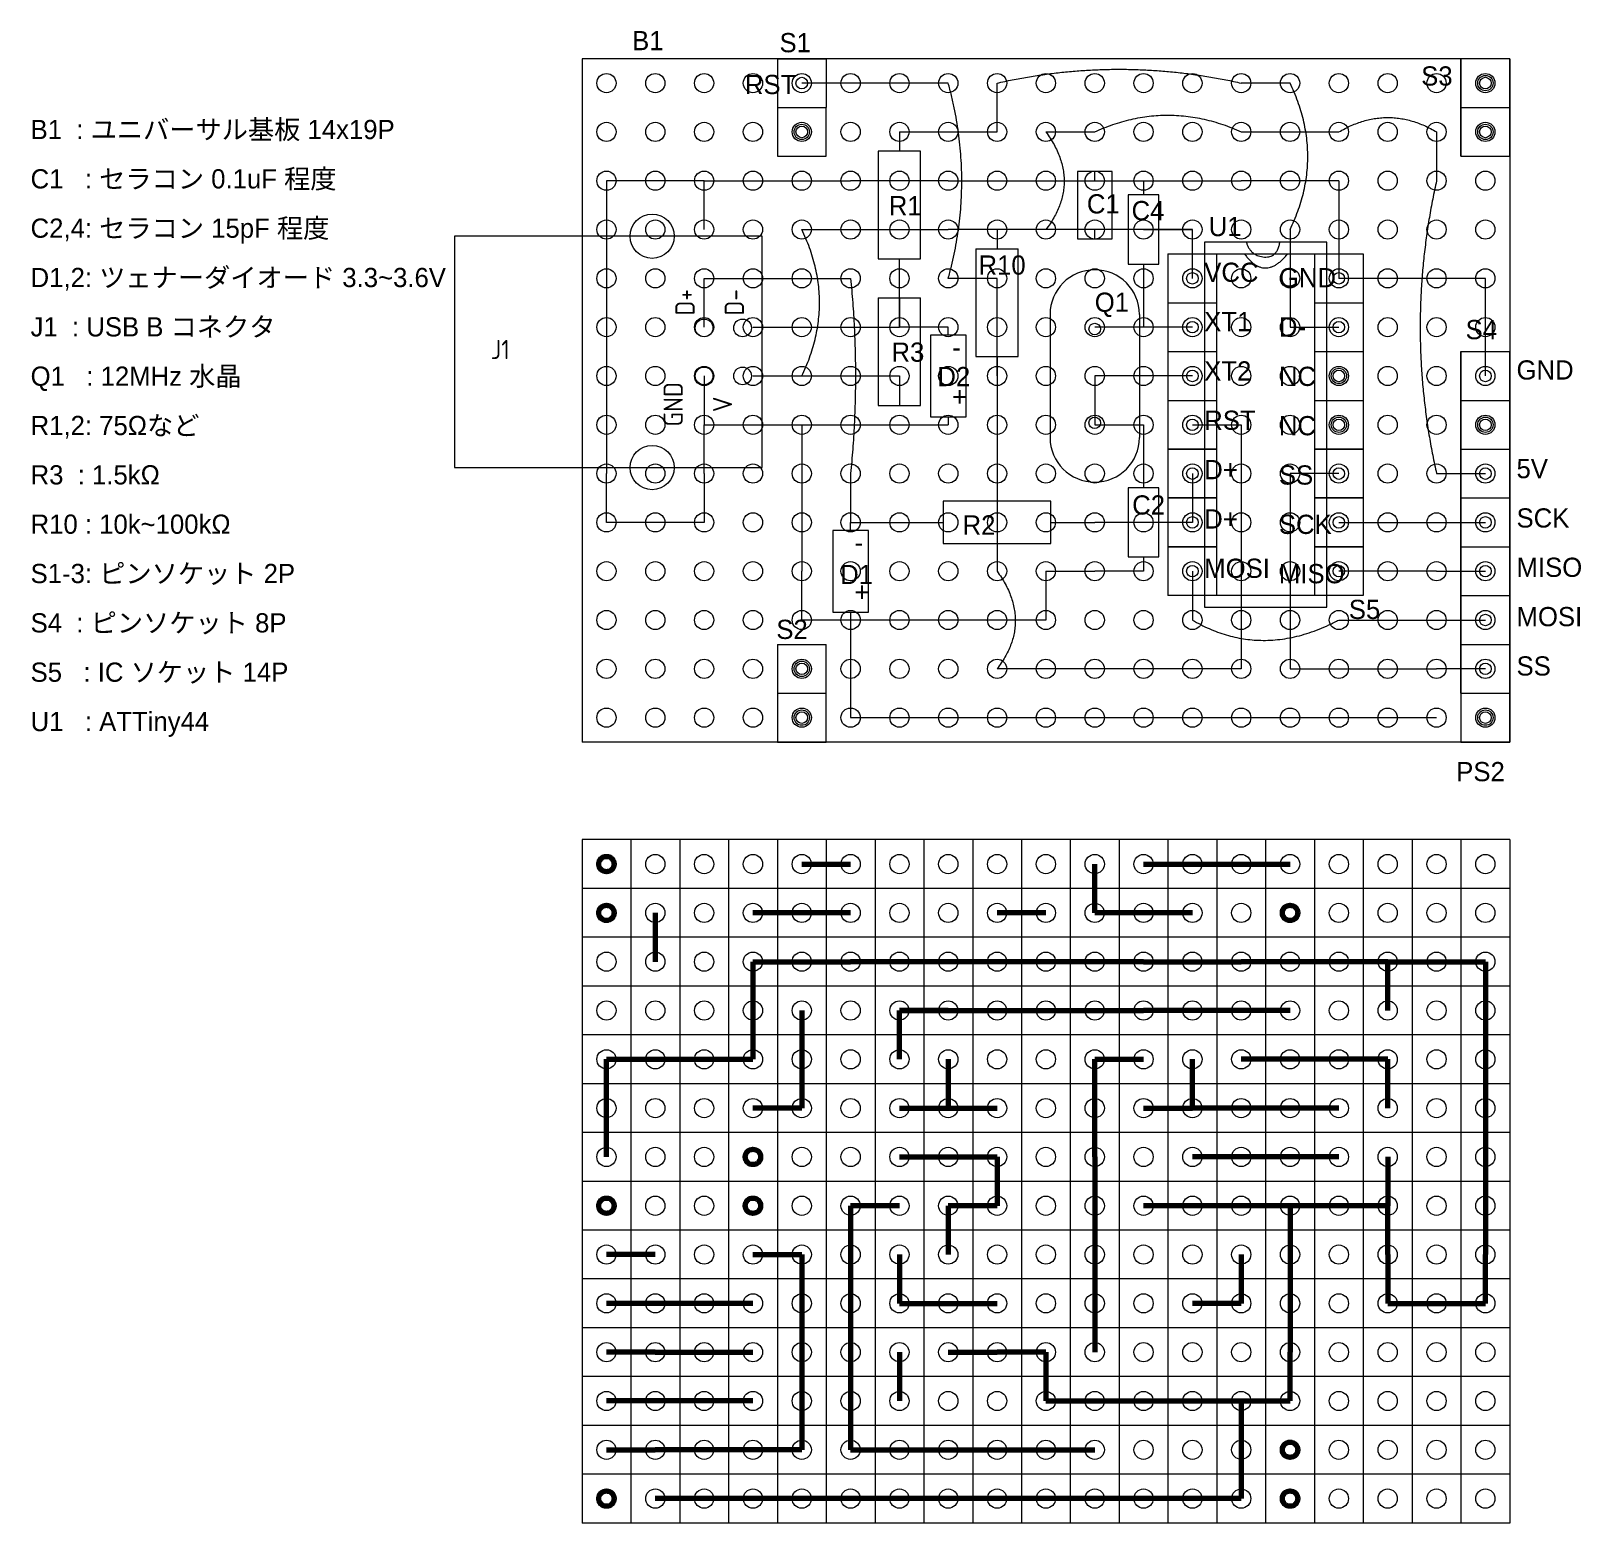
# Model space of a CAD drawing. Extents: x 7.5 to 88.2, y 1.7 to 79.4.
import ezdxf

# ---------------------------------------------------------------- set-up
doc = ezdxf.new("R2010")
doc.units = 0
doc.layers.get('0').update_dxf_attribs({"linetype": 'CONTINUOUS', "lineweight": 9})
for name, color, linetype, lineweight in [('0_GND', 7, 'CONTINUOUS', 15), ('5V line', 1, 'CONTINUOUS', 15), ('condenser', 5, 'CONTINUOUS', 15), ('diode', 6, 'CONTINUOUS', 15)]:
    doc.layers.add(name, color=color, linetype=linetype, lineweight=lineweight)
for name, color, linetype, lineweight, true_color in [('0_wire', 92, 'CONTINUOUS', 15, 0x00de00), ('crystal', 96, 'CONTINUOUS', 15, 0x008000), ('micon', 216, 'CONTINUOUS', 15, 0x800080), ('resister', 132, 'CONTINUOUS', 18, 0x00c7c7), ('socket_header', 56, 'CONTINUOUS', 15, 0x808000), ('terminal', 16, 'CONTINUOUS', 15, 0x800000), ('universal_board', 253, 'CONTINUOUS', 15, 0xa0a0a4)]:
    doc.layers.add(name, color=color, linetype=linetype, lineweight=lineweight, true_color=true_color)
doc.styles.add('azomix', font='azomix')
doc.styles.add('iso', font='iso')
doc.styles.add('unicode', font='unicode')

msp = doc.modelspace()

# ---------------------------------------------------------------- linework, layer by layer
at = {"layer": '0_GND'}
for p, q in [((42.54, 71.56), (37.46, 71.56)), ((37.46, 71.56), (37.46, 69.02)), ((42.54, 69.02), (42.54, 71.56)), ((42.54, 71.56), (50.16, 71.56)), ((55.24, 71.56), (50.16, 71.56)), ((55.24, 71.56), (70.48, 71.56)), ((75.56, 71.56), (70.48, 71.56)), ((75.56, 71.56), (75.56, 66.48)), ((37.46, 69.02), (37.46, 56.32)), ((83.18, 66.48), (75.56, 66.48)), ((83.18, 61.4), (83.18, 66.48)), ((42.54, 61.4), (42.54, 58.86)), ((42.54, 56.32), (42.54, 58.86)), ((42.54, 58.86), (47.62, 58.86)), ((47.62, 58.86), (55.24, 58.86)), ((47.62, 58.86), (47.62, 51.24)), ((37.46, 53.78), (37.46, 56.32)), ((42.54, 56.32), (42.54, 53.78)), ((42.54, 53.78), (37.46, 53.78)), ((47.62, 48.7), (47.62, 51.24)), ((60.32, 51.24), (62.86, 51.24)), ((60.32, 51.24), (60.32, 48.7)), ((65.4, 51.24), (62.86, 51.24)), ((50.16, 48.7), (47.62, 48.7)), ((50.16, 48.7), (50.16, 43.62)), ((60.32, 48.7), (50.16, 48.7)), ((50.16, 43.62), (80.64, 43.62))]:
    msp.add_line(p, q, dxfattribs=at)
at = {"layer": '0_GND', "lineweight": 200}
for p, q in [((45.08, 30.92), (45.08, 25.84)), ((45.08, 30.92), (50.16, 30.92)), ((65.4, 30.92), (50.16, 30.92)), ((65.4, 30.92), (70.48, 30.92)), ((78.1, 30.92), (70.48, 30.92)), ((78.1, 28.38), (78.1, 30.92)), ((78.1, 30.92), (83.18, 30.92)), ((83.18, 30.92), (83.18, 28.38)), ((83.18, 28.38), (83.18, 15.68)), ((37.46, 20.76), (37.46, 25.84)), ((37.46, 25.84), (45.08, 25.84)), ((78.1, 20.76), (78.1, 18.22)), ((73.02, 18.22), (65.4, 18.22)), ((78.1, 18.22), (73.02, 18.22)), ((73.02, 18.22), (73.02, 10.6)), ((78.1, 15.68), (78.1, 18.22)), ((78.1, 15.68), (78.1, 13.14)), ((83.18, 13.14), (83.18, 15.68)), ((78.1, 13.14), (83.18, 13.14)), ((55.24, 10.6), (57.78, 10.6)), ((60.32, 10.6), (57.78, 10.6)), ((60.32, 10.6), (60.32, 8.06)), ((73.02, 8.06), (73.02, 10.6)), ((60.32, 8.06), (70.48, 8.06)), ((70.48, 8.06), (73.02, 8.06)), ((70.48, 8.06), (70.48, 2.98)), ((70.48, 2.98), (40, 2.98))]:
    msp.add_line(p, q, dxfattribs=at)
at = {"layer": '0_wire'}
for p, q in [((55.24, 76.64), (47.62, 76.64)), ((57.78, 74.1), (57.78, 76.64)), ((73.02, 76.64), (70.48, 76.64)), ((52.7, 74.1), (57.78, 74.1)), ((73.02, 69.02), (73.02, 63.94)), ((42.54, 63.94), (42.54, 66.48)), ((42.54, 66.48), (45.08, 66.48)), ((45.08, 66.48), (47.62, 66.48)), ((47.62, 66.48), (50.16, 66.48)), ((52.7, 63.94), (52.7, 66.48)), ((57.78, 66.48), (55.24, 66.48)), ((57.78, 61.4), (57.78, 66.48)), ((65.4, 66.48), (65.4, 63.94)), ((45.08, 63.94), (47.62, 63.94)), ((47.62, 63.94), (52.7, 63.94)), ((55.24, 63.94), (52.7, 63.94)), ((67.94, 63.94), (62.86, 63.94)), ((73.02, 63.94), (75.56, 63.94)), ((57.78, 61.4), (57.78, 51.24)), ((67.94, 61.4), (62.86, 61.4)), ((62.86, 61.4), (62.86, 58.86)), ((62.86, 58.86), (65.4, 58.86)), ((65.4, 58.86), (65.4, 56.32)), ((67.94, 58.86), (70.48, 58.86)), ((70.48, 58.86), (70.48, 46.16)), ((50.16, 56.32), (50.16, 53.78)), ((67.94, 56.32), (67.94, 53.78)), ((75.56, 56.32), (73.02, 56.32)), ((73.02, 56.32), (73.02, 46.16)), ((50.16, 53.78), (52.7, 53.78)), ((67.94, 53.78), (62.86, 53.78)), ((75.56, 53.78), (80.64, 53.78)), ((80.64, 53.78), (83.18, 53.78)), ((67.94, 51.24), (67.94, 48.7)), ((80.64, 51.24), (75.56, 51.24)), ((80.64, 51.24), (83.18, 51.24)), ((75.56, 48.7), (83.18, 48.7)), ((70.48, 46.16), (57.78, 46.16)), ((73.02, 46.16), (80.64, 46.16)), ((83.18, 46.16), (80.64, 46.16))]:
    msp.add_line(p, q, dxfattribs=at)
at = {"layer": '0_wire', "lineweight": 200}
for p, q in [((47.62, 36), (50.16, 36)), ((62.86, 33.46), (62.86, 36)), ((65.4, 36), (73.02, 36)), ((67.94, 33.46), (62.86, 33.46)), ((47.62, 28.38), (47.62, 23.3)), ((55.24, 25.84), (55.24, 23.3)), ((62.86, 20.76), (62.86, 25.84)), ((62.86, 25.84), (65.4, 25.84)), ((67.94, 23.3), (67.94, 25.84)), ((73.02, 25.84), (70.48, 25.84)), ((75.56, 25.84), (73.02, 25.84)), ((78.1, 25.84), (75.56, 25.84)), ((78.1, 23.3), (78.1, 25.84)), ((47.62, 23.3), (45.08, 23.3)), ((52.7, 23.3), (57.78, 23.3)), ((65.4, 23.3), (67.94, 23.3)), ((73.02, 23.3), (67.94, 23.3)), ((75.56, 23.3), (73.02, 23.3)), ((52.7, 20.76), (57.78, 20.76)), ((57.78, 20.76), (57.78, 18.22)), ((62.86, 20.76), (62.86, 10.6)), ((52.7, 18.22), (50.16, 18.22)), ((50.16, 18.22), (50.16, 5.52)), ((57.78, 18.22), (55.24, 18.22)), ((55.24, 18.22), (55.24, 15.68)), ((45.08, 15.68), (47.62, 15.68)), ((47.62, 15.68), (47.62, 5.52)), ((52.7, 15.68), (52.7, 13.14)), ((70.48, 15.68), (70.48, 13.14)), ((40, 13.14), (37.46, 13.14)), ((45.08, 13.14), (40, 13.14)), ((52.7, 13.14), (57.78, 13.14)), ((70.48, 13.14), (67.94, 13.14)), ((40, 10.6), (37.46, 10.6)), ((40, 10.6), (45.08, 10.6)), ((52.7, 10.6), (52.7, 8.06)), ((45.08, 8.06), (37.46, 8.06)), ((37.46, 5.52), (40, 5.52)), ((47.62, 5.52), (40, 5.52)), ((50.16, 5.52), (62.86, 5.52))]:
    msp.add_line(p, q, dxfattribs=at)
at = {"layer": '0_wire'}
for centre in [(83.18, 76.64), (47.62, 74.1), (83.18, 74.1), (75.56, 61.4), (75.56, 58.86), (83.18, 58.86), (47.62, 46.16), (47.62, 43.62), (83.18, 43.62)]:
    msp.add_circle(centre, 0.4, dxfattribs=at)
at = {"layer": '0_wire', "lineweight": 200}
for centre in [(37.46, 36), (37.46, 33.46), (73.02, 33.46), (45.08, 20.76), (37.46, 18.22), (45.08, 18.22), (73.02, 5.52), (37.46, 2.98), (73.02, 2.98)]:
    msp.add_circle(centre, 0.4, dxfattribs=at)
at = {"layer": '5V line'}
for p, q in [((60.32, 74.1), (62.86, 74.1)), ((70.48, 74.1), (75.56, 74.1)), ((80.64, 74.1), (80.64, 71.56)), ((47.62, 69.02), (50.16, 69.02)), ((50.16, 69.02), (55.24, 69.02)), ((62.86, 69.02), (55.24, 69.02)), ((65.4, 69.02), (62.86, 69.02)), ((67.94, 69.02), (65.4, 69.02)), ((65.4, 69.02), (67.94, 69.02)), ((67.94, 66.48), (67.94, 69.02)), ((45.08, 61.4), (47.62, 61.4)), ((47.62, 61.4), (52.7, 61.4)), ((80.64, 56.32), (83.18, 56.32))]:
    msp.add_line(p, q, dxfattribs=at)
at = {"layer": '5V line', "lineweight": 200}
for p, q in [((40, 33.46), (40, 30.92)), ((50.16, 33.46), (45.08, 33.46)), ((60.32, 33.46), (57.78, 33.46)), ((52.7, 25.84), (52.7, 28.38)), ((52.7, 28.38), (55.24, 28.38)), ((55.24, 28.38), (52.7, 28.38)), ((55.24, 28.38), (57.78, 28.38)), ((57.78, 28.38), (65.4, 28.38)), ((70.48, 28.38), (65.4, 28.38)), ((73.02, 28.38), (70.48, 28.38)), ((73.02, 20.76), (67.94, 20.76)), ((75.56, 20.76), (73.02, 20.76)), ((40, 15.68), (37.46, 15.68))]:
    msp.add_line(p, q, dxfattribs=at)
at = {"layer": 'condenser'}
for p, q in [((63.76, 72.04), (61.96, 72.04)), ((61.96, 72.04), (61.96, 68.54)), ((62.86, 71.56), (62.86, 72.04)), ((63.76, 68.54), (63.76, 72.04)), ((65.4, 71.56), (65.4, 70.82)), ((66.2, 70.82), (64.6, 70.82)), ((64.6, 70.82), (64.6, 67.22)), ((66.2, 67.22), (66.2, 70.82)), ((61.96, 68.54), (63.76, 68.54)), ((62.86, 68.54), (62.86, 69.02)), ((64.6, 67.22), (66.2, 67.22)), ((65.4, 67.22), (65.4, 66.48)), ((65.4, 56.32), (65.4, 55.58)), ((66.2, 55.58), (64.6, 55.58)), ((64.6, 55.58), (64.6, 51.98)), ((66.2, 51.98), (66.2, 55.58)), ((64.6, 51.98), (66.2, 51.98)), ((65.4, 51.98), (65.4, 51.24))]:
    msp.add_line(p, q, dxfattribs=at)
at = {"layer": 'crystal'}
for p, q in [((60.535, 64.6), (60.535, 58.2)), ((65.185, 64.6), (65.185, 58.2))]:
    msp.add_line(p, q, dxfattribs=at)
for centre in [(62.86, 63.84), (62.86, 58.96)]:
    msp.add_circle(centre, 0.3, dxfattribs=at)
for centre, start, end in [((62.86, 64.6), 360, 180), ((62.86, 58.2), 180, 360)]:
    msp.add_arc(centre, 2.325, start, end, dxfattribs=at)
at = {"layer": 'diode'}
for p, q in [((55.24, 63.525), (55.24, 63.94)), ((54.315, 63.525), (54.315, 59.275)), ((56.165, 63.525), (54.315, 63.525)), ((56.165, 59.275), (56.165, 63.525)), ((54.315, 59.275), (56.165, 59.275)), ((55.24, 59.275), (55.24, 58.86)), ((49.235, 53.365), (49.235, 49.115)), ((51.085, 53.365), (49.235, 53.365)), ((50.16, 53.365), (50.16, 53.78)), ((51.085, 49.115), (51.085, 53.365)), ((49.235, 49.115), (51.085, 49.115)), ((50.16, 49.115), (50.16, 48.7))]:
    msp.add_line(p, q, dxfattribs=at)
at = {"layer": 'micon'}
for p, q in [((74.925, 68.36), (68.575, 68.36)), ((68.575, 68.36), (68.575, 49.36)), ((74.925, 49.36), (74.925, 68.36)), ((68.575, 49.36), (74.925, 49.36))]:
    msp.add_line(p, q, dxfattribs=at)
msp.add_open_spline([(70.751, 68.342), (70.963, 67.654), (72.343, 67.53), (72.488, 68.342)], degree=2, dxfattribs=at)
at = {"layer": 'resister'}
for p, q in [((52.7, 74.1), (52.7, 73.09)), ((53.8, 73.09), (51.6, 73.09)), ((51.6, 73.09), (51.6, 67.49)), ((53.8, 67.49), (53.8, 73.09)), ((57.78, 69.02), (57.78, 68.01)), ((56.68, 68.01), (56.68, 62.41)), ((56.68, 68.01), (58.88, 68.01)), ((58.88, 62.41), (58.88, 68.01)), ((51.6, 67.49), (53.8, 67.49)), ((52.7, 66.48), (52.7, 67.49)), ((51.6, 65.47), (51.6, 59.87)), ((51.6, 65.47), (53.8, 65.47)), ((52.7, 65.47), (52.7, 63.94)), ((53.8, 59.87), (53.8, 65.47)), ((56.68, 62.41), (58.88, 62.41)), ((57.78, 62.41), (57.78, 61.4)), ((52.7, 61.4), (52.7, 59.87)), ((51.6, 59.87), (53.8, 59.87)), ((60.58, 54.88), (54.98, 54.88)), ((54.98, 54.88), (54.98, 52.68)), ((60.58, 52.68), (60.58, 54.88)), ((52.7, 53.78), (54.98, 53.78)), ((60.58, 53.78), (62.86, 53.78)), ((54.98, 52.68), (60.58, 52.68))]:
    msp.add_line(p, q, dxfattribs=at)
for points in [[(55.24, 66.48), (56.649, 71.516), (55.24, 76.64)], [(57.78, 76.64), (64.125, 78.078), (70.48, 76.64)], [(73.02, 69.02), (74.866, 72.819), (73.02, 76.64)], [(62.86, 74.1), (66.648, 75.847), (70.48, 74.1)], [(75.56, 74.1), (78.113, 75.596), (80.64, 74.1)], [(60.32, 74.1), (62.217, 71.494), (60.32, 69.02)], [(80.64, 71.56), (78.934, 63.935), (80.64, 56.32)], [(47.62, 61.4), (49.466, 65.199), (47.62, 69.02)], [(50.16, 66.48), (50.665, 61.405), (50.16, 56.32)], [(57.78, 51.24), (59.677, 48.634), (57.78, 46.16)], [(67.94, 48.7), (71.553, 46.582), (75.56, 48.7)]]:
    msp.add_open_spline(points, degree=2, dxfattribs=at)
at = {"layer": 'socket_header'}
for p, q in [((46.35, 77.91), (46.35, 75.37)), ((46.35, 77.91), (48.89, 77.91)), ((48.89, 77.91), (48.89, 75.37)), ((81.91, 75.37), (81.91, 77.91)), ((84.45, 77.91), (81.91, 77.91)), ((81.91, 77.91), (81.91, 75.37)), ((84.45, 75.37), (84.45, 77.91)), ((46.35, 75.37), (48.89, 75.37)), ((46.35, 75.37), (48.89, 75.37)), ((46.35, 75.37), (48.89, 75.37)), ((46.35, 75.37), (46.35, 72.83)), ((48.89, 72.83), (48.89, 75.37)), ((81.91, 72.83), (81.91, 75.37)), ((81.91, 75.37), (84.45, 75.37)), ((81.91, 75.37), (81.91, 72.83)), ((84.45, 72.83), (84.45, 75.37)), ((46.35, 72.83), (48.89, 72.83)), ((46.35, 72.83), (48.89, 72.83)), ((46.35, 72.83), (48.89, 72.83)), ((81.91, 72.83), (84.45, 72.83)), ((66.67, 67.75), (69.21, 67.75)), ((66.67, 67.75), (66.67, 65.21)), ((69.21, 65.21), (69.21, 67.75)), ((69.21, 67.75), (74.29, 67.75)), ((74.29, 67.75), (76.83, 67.75)), ((74.29, 67.75), (74.29, 65.21)), ((76.83, 67.75), (76.83, 65.21)), ((66.67, 65.21), (69.21, 65.21)), ((66.67, 65.21), (66.67, 62.67)), ((69.21, 62.67), (69.21, 65.21)), ((74.29, 65.21), (76.83, 65.21)), ((74.29, 65.21), (74.29, 62.67)), ((76.83, 65.21), (76.83, 62.67)), ((66.67, 62.67), (69.21, 62.67)), ((66.67, 62.67), (66.67, 60.13)), ((69.21, 60.13), (69.21, 62.67)), ((74.29, 62.67), (76.83, 62.67)), ((74.29, 62.67), (74.29, 60.13)), ((76.83, 62.67), (76.83, 60.13)), ((81.91, 60.13), (81.91, 62.67)), ((81.91, 62.67), (84.45, 62.67)), ((81.91, 62.67), (81.91, 60.13)), ((84.45, 60.13), (84.45, 62.67)), ((66.67, 60.13), (69.21, 60.13)), ((66.67, 60.13), (66.67, 57.59)), ((69.21, 57.59), (69.21, 60.13)), ((74.29, 60.13), (76.83, 60.13)), ((74.29, 60.13), (74.29, 57.59)), ((76.83, 60.13), (76.83, 57.59)), ((81.91, 57.59), (81.91, 60.13)), ((81.91, 60.13), (84.45, 60.13)), ((81.91, 60.13), (81.91, 57.59)), ((84.45, 57.59), (84.45, 60.13)), ((69.21, 57.59), (66.67, 57.59)), ((66.67, 57.59), (69.21, 57.59)), ((66.67, 57.59), (66.67, 55.05)), ((69.21, 55.05), (69.21, 57.59)), ((76.83, 57.59), (74.29, 57.59)), ((74.29, 57.59), (76.83, 57.59)), ((74.29, 57.59), (74.29, 55.05)), ((76.83, 57.59), (76.83, 55.05)), ((81.91, 55.05), (81.91, 57.59)), ((81.91, 57.59), (84.45, 57.59)), ((81.91, 57.59), (81.91, 55.05)), ((84.45, 55.05), (84.45, 57.59)), ((69.21, 55.05), (66.67, 55.05)), ((66.67, 55.05), (69.21, 55.05)), ((66.67, 55.05), (66.67, 52.51)), ((69.21, 52.51), (69.21, 55.05)), ((76.83, 55.05), (74.29, 55.05)), ((74.29, 55.05), (76.83, 55.05)), ((74.29, 55.05), (74.29, 52.51)), ((76.83, 55.05), (76.83, 52.51)), ((81.91, 52.51), (81.91, 55.05)), ((81.91, 55.05), (84.45, 55.05)), ((81.91, 55.05), (81.91, 52.51)), ((84.45, 52.51), (84.45, 55.05)), ((69.21, 52.51), (66.67, 52.51)), ((66.67, 52.51), (69.21, 52.51)), ((66.67, 52.51), (66.67, 49.97)), ((69.21, 49.97), (69.21, 52.51)), ((76.83, 52.51), (74.29, 52.51)), ((74.29, 52.51), (76.83, 52.51)), ((74.29, 52.51), (74.29, 49.97)), ((76.83, 52.51), (76.83, 49.97)), ((81.91, 49.97), (81.91, 52.51)), ((81.91, 52.51), (84.45, 52.51)), ((81.91, 52.51), (81.91, 49.97)), ((84.45, 49.97), (84.45, 52.51)), ((69.21, 49.97), (66.67, 49.97)), ((74.29, 49.97), (69.21, 49.97)), ((76.83, 49.97), (74.29, 49.97)), ((81.91, 47.43), (81.91, 49.97)), ((81.91, 49.97), (84.45, 49.97)), ((81.91, 49.97), (81.91, 47.43)), ((84.45, 47.43), (84.45, 49.97)), ((46.35, 47.43), (48.89, 47.43)), ((46.35, 47.43), (46.35, 44.89)), ((48.89, 44.89), (48.89, 47.43)), ((81.91, 44.89), (81.91, 47.43)), ((81.91, 47.43), (84.45, 47.43)), ((81.91, 47.43), (81.91, 44.89)), ((84.45, 44.89), (84.45, 47.43)), ((46.35, 44.89), (48.89, 44.89)), ((46.35, 44.89), (46.35, 42.35)), ((46.35, 44.89), (48.89, 44.89)), ((48.89, 42.35), (48.89, 44.89)), ((81.91, 44.89), (84.45, 44.89)), ((81.91, 44.89), (81.91, 42.35)), ((84.45, 42.35), (84.45, 44.89)), ((46.35, 42.35), (48.89, 42.35)), ((81.91, 42.35), (84.45, 42.35))]:
    msp.add_line(p, q, dxfattribs=at)
for centre in [(47.62, 76.64), (83.18, 76.64), (47.62, 74.1), (83.18, 74.1), (67.94, 66.48), (75.56, 66.48), (67.94, 63.94), (75.56, 63.94), (67.94, 61.4), (75.56, 61.4), (83.18, 61.4), (67.94, 58.86), (75.56, 58.86), (83.18, 58.86), (67.94, 56.32), (75.56, 56.32), (83.18, 56.32), (67.94, 53.78), (75.56, 53.78), (83.18, 53.78), (67.94, 51.24), (75.56, 51.24), (83.18, 51.24), (83.18, 48.7), (47.62, 46.16), (83.18, 46.16), (47.62, 43.62), (83.18, 43.62)]:
    msp.add_circle(centre, 0.3, dxfattribs=at)
msp.add_open_spline([(70.648, 67.75), (71.707, 66.29), (72.892, 67.75)], degree=2, dxfattribs=at)
at = {"layer": 'terminal'}
for p, q in [((45.56, 68.67), (29.56, 68.67)), ((29.56, 68.67), (29.56, 56.63)), ((45.56, 56.63), (45.56, 68.67)), ((29.56, 56.63), (45.56, 56.63))]:
    msp.add_line(p, q, dxfattribs=at)
for centre, radius in [((39.84, 68.67), 1.15), ((42.54, 63.9), 0.46), ((44.54, 63.9), 0.46), ((42.54, 61.4), 0.46), ((44.54, 61.4), 0.46), ((39.84, 56.63), 1.15)]:
    msp.add_circle(centre, radius, dxfattribs=at)
at = {"layer": 'universal_board'}
for p, q in [((36.19, 77.91), (36.19, 42.35)), ((84.45, 77.91), (36.19, 77.91)), ((84.45, 77.91), (84.45, 42.35)), ((84.45, 42.35), (36.19, 42.35)), ((36.19, 37.27), (36.19, 1.71)), ((84.45, 37.27), (36.19, 37.27)), ((38.73, 37.27), (38.73, 1.71)), ((41.27, 37.27), (41.27, 1.71)), ((43.81, 37.27), (43.81, 1.71)), ((46.35, 37.27), (46.35, 1.71)), ((48.89, 37.27), (48.89, 1.71)), ((51.43, 37.27), (51.43, 1.71)), ((53.97, 37.27), (53.97, 1.71)), ((56.51, 37.27), (56.51, 1.71)), ((59.05, 37.27), (59.05, 1.71)), ((61.59, 37.27), (61.59, 1.71)), ((64.13, 37.27), (64.13, 1.71)), ((66.67, 37.27), (66.67, 1.71)), ((69.21, 37.27), (69.21, 1.71)), ((71.75, 37.27), (71.75, 1.71)), ((74.29, 37.27), (74.29, 1.71)), ((76.83, 37.27), (76.83, 1.71)), ((79.37, 37.27), (79.37, 1.71)), ((81.91, 37.27), (81.91, 1.71)), ((84.45, 37.27), (84.45, 1.71)), ((84.45, 34.73), (36.19, 34.73)), ((84.45, 32.19), (36.19, 32.19)), ((84.45, 29.65), (36.19, 29.65)), ((84.45, 27.11), (36.19, 27.11)), ((84.45, 24.57), (36.19, 24.57)), ((84.45, 22.03), (36.19, 22.03)), ((84.45, 19.49), (36.19, 19.49)), ((84.45, 16.95), (36.19, 16.95)), ((84.45, 14.41), (36.19, 14.41)), ((84.45, 11.87), (36.19, 11.87)), ((84.45, 9.33), (36.19, 9.33)), ((84.45, 6.79), (36.19, 6.79)), ((84.45, 4.25), (36.19, 4.25)), ((84.45, 1.71), (36.19, 1.71))]:
    msp.add_line(p, q, dxfattribs=at)
for centre in [(37.46, 76.64), (40, 76.64), (42.54, 76.64), (45.08, 76.64), (47.62, 76.64), (50.16, 76.64), (52.7, 76.64), (55.24, 76.64), (57.78, 76.64), (60.32, 76.64), (62.86, 76.64), (65.4, 76.64), (67.94, 76.64), (70.48, 76.64), (73.02, 76.64), (75.56, 76.64), (78.1, 76.64), (80.64, 76.64), (83.18, 76.64), (37.46, 74.1), (40, 74.1), (42.54, 74.1), (45.08, 74.1), (47.62, 74.1), (50.16, 74.1), (52.7, 74.1), (55.24, 74.1), (57.78, 74.1), (60.32, 74.1), (62.86, 74.1), (65.4, 74.1), (67.94, 74.1), (70.48, 74.1), (73.02, 74.1), (75.56, 74.1), (78.1, 74.1), (80.64, 74.1), (83.18, 74.1), (37.46, 71.56), (40, 71.56), (42.54, 71.56), (45.08, 71.56), (47.62, 71.56), (50.16, 71.56), (52.7, 71.56), (55.24, 71.56), (57.78, 71.56), (60.32, 71.56), (62.86, 71.56), (65.4, 71.56), (67.94, 71.56), (70.48, 71.56), (73.02, 71.56), (75.56, 71.56), (78.1, 71.56), (80.64, 71.56), (83.18, 71.56), (37.46, 69.02), (40, 69.02), (42.54, 69.02), (45.08, 69.02), (47.62, 69.02), (50.16, 69.02), (52.7, 69.02), (55.24, 69.02), (57.78, 69.02), (60.32, 69.02), (62.86, 69.02), (65.4, 69.02), (67.94, 69.02), (70.48, 69.02), (73.02, 69.02), (75.56, 69.02), (78.1, 69.02), (80.64, 69.02), (83.18, 69.02), (37.46, 66.48), (40, 66.48), (42.54, 66.48), (45.08, 66.48), (47.62, 66.48), (50.16, 66.48), (52.7, 66.48), (55.24, 66.48), (57.78, 66.48), (60.32, 66.48), (62.86, 66.48), (65.4, 66.48), (67.94, 66.48), (70.48, 66.48), (73.02, 66.48), (75.56, 66.48), (78.1, 66.48), (80.64, 66.48), (83.18, 66.48), (37.46, 63.94), (40, 63.94), (42.54, 63.94), (45.08, 63.94), (47.62, 63.94), (50.16, 63.94), (52.7, 63.94), (55.24, 63.94), (57.78, 63.94), (60.32, 63.94), (62.86, 63.94), (65.4, 63.94), (67.94, 63.94), (70.48, 63.94), (73.02, 63.94), (75.56, 63.94), (78.1, 63.94), (80.64, 63.94), (83.18, 63.94), (37.46, 61.4), (40, 61.4), (42.54, 61.4), (45.08, 61.4), (47.62, 61.4), (50.16, 61.4), (52.7, 61.4), (55.24, 61.4), (57.78, 61.4), (60.32, 61.4), (62.86, 61.4), (65.4, 61.4), (67.94, 61.4), (70.48, 61.4), (73.02, 61.4), (75.56, 61.4), (78.1, 61.4), (80.64, 61.4), (83.18, 61.4), (37.46, 58.86), (40, 58.86), (42.54, 58.86), (45.08, 58.86), (47.62, 58.86), (50.16, 58.86), (52.7, 58.86), (55.24, 58.86), (57.78, 58.86), (60.32, 58.86), (62.86, 58.86), (65.4, 58.86), (67.94, 58.86), (70.48, 58.86), (73.02, 58.86), (75.56, 58.86), (78.1, 58.86), (80.64, 58.86), (83.18, 58.86), (37.46, 56.32), (40, 56.32), (42.54, 56.32), (45.08, 56.32), (47.62, 56.32), (50.16, 56.32), (52.7, 56.32), (55.24, 56.32), (57.78, 56.32), (60.32, 56.32), (62.86, 56.32), (65.4, 56.32), (67.94, 56.32), (70.48, 56.32), (73.02, 56.32), (75.56, 56.32), (78.1, 56.32), (80.64, 56.32), (83.18, 56.32), (37.46, 53.78), (40, 53.78), (42.54, 53.78), (45.08, 53.78), (47.62, 53.78), (50.16, 53.78), (52.7, 53.78), (55.24, 53.78), (57.78, 53.78), (60.32, 53.78), (62.86, 53.78), (65.4, 53.78), (67.94, 53.78), (70.48, 53.78), (73.02, 53.78), (75.56, 53.78), (78.1, 53.78), (80.64, 53.78), (83.18, 53.78), (37.46, 51.24), (40, 51.24), (42.54, 51.24), (45.08, 51.24), (47.62, 51.24), (50.16, 51.24), (52.7, 51.24), (55.24, 51.24), (57.78, 51.24), (60.32, 51.24), (62.86, 51.24), (65.4, 51.24), (67.94, 51.24), (70.48, 51.24), (73.02, 51.24), (75.56, 51.24), (78.1, 51.24), (80.64, 51.24), (83.18, 51.24), (37.46, 48.7), (40, 48.7), (42.54, 48.7), (45.08, 48.7), (47.62, 48.7), (50.16, 48.7), (52.7, 48.7), (55.24, 48.7), (57.78, 48.7), (60.32, 48.7), (62.86, 48.7), (65.4, 48.7), (67.94, 48.7), (70.48, 48.7), (73.02, 48.7), (75.56, 48.7), (78.1, 48.7), (80.64, 48.7), (83.18, 48.7), (37.46, 46.16), (40, 46.16), (42.54, 46.16), (45.08, 46.16), (47.62, 46.16), (50.16, 46.16), (52.7, 46.16), (55.24, 46.16), (57.78, 46.16), (60.32, 46.16), (62.86, 46.16), (65.4, 46.16), (67.94, 46.16), (70.48, 46.16), (73.02, 46.16), (75.56, 46.16), (78.1, 46.16), (80.64, 46.16), (83.18, 46.16), (37.46, 43.62), (40, 43.62), (42.54, 43.62), (45.08, 43.62), (47.62, 43.62), (50.16, 43.62), (52.7, 43.62), (55.24, 43.62), (57.78, 43.62), (60.32, 43.62), (62.86, 43.62), (65.4, 43.62), (67.94, 43.62), (70.48, 43.62), (73.02, 43.62), (75.56, 43.62), (78.1, 43.62), (80.64, 43.62), (83.18, 43.62), (37.46, 36), (40, 36), (42.54, 36), (45.08, 36), (47.62, 36), (50.16, 36), (52.7, 36), (55.24, 36), (57.78, 36), (60.32, 36), (62.86, 36), (65.4, 36), (67.94, 36), (70.48, 36), (73.02, 36), (75.56, 36), (78.1, 36), (80.64, 36), (83.18, 36), (37.46, 33.46), (40, 33.46), (42.54, 33.46), (45.08, 33.46), (47.62, 33.46), (50.16, 33.46), (52.7, 33.46), (55.24, 33.46), (57.78, 33.46), (60.32, 33.46), (62.86, 33.46), (65.4, 33.46), (67.94, 33.46), (70.48, 33.46), (73.02, 33.46), (75.56, 33.46), (78.1, 33.46), (80.64, 33.46), (83.18, 33.46), (37.46, 30.92), (40, 30.92), (42.54, 30.92), (45.08, 30.92), (47.62, 30.92), (50.16, 30.92), (52.7, 30.92), (55.24, 30.92), (57.78, 30.92), (60.32, 30.92), (62.86, 30.92), (65.4, 30.92), (67.94, 30.92), (70.48, 30.92), (73.02, 30.92), (75.56, 30.92), (78.1, 30.92), (80.64, 30.92), (83.18, 30.92), (37.46, 28.38), (40, 28.38), (42.54, 28.38), (45.08, 28.38), (47.62, 28.38), (50.16, 28.38), (52.7, 28.38), (55.24, 28.38), (57.78, 28.38), (60.32, 28.38), (62.86, 28.38), (65.4, 28.38), (67.94, 28.38), (70.48, 28.38), (73.02, 28.38), (75.56, 28.38), (78.1, 28.38), (80.64, 28.38), (83.18, 28.38), (37.46, 25.84), (40, 25.84), (42.54, 25.84), (45.08, 25.84), (47.62, 25.84), (50.16, 25.84), (52.7, 25.84), (55.24, 25.84), (57.78, 25.84), (60.32, 25.84), (62.86, 25.84), (65.4, 25.84), (67.94, 25.84), (70.48, 25.84), (73.02, 25.84), (75.56, 25.84), (78.1, 25.84), (80.64, 25.84), (83.18, 25.84), (37.46, 23.3), (40, 23.3), (42.54, 23.3), (45.08, 23.3), (47.62, 23.3), (50.16, 23.3), (52.7, 23.3), (55.24, 23.3), (57.78, 23.3), (60.32, 23.3), (62.86, 23.3), (65.4, 23.3), (67.94, 23.3), (70.48, 23.3), (73.02, 23.3), (75.56, 23.3), (78.1, 23.3), (80.64, 23.3), (83.18, 23.3), (37.46, 20.76), (40, 20.76), (42.54, 20.76), (45.08, 20.76), (47.62, 20.76), (50.16, 20.76), (52.7, 20.76), (55.24, 20.76), (57.78, 20.76), (60.32, 20.76), (62.86, 20.76), (65.4, 20.76), (67.94, 20.76), (70.48, 20.76), (73.02, 20.76), (75.56, 20.76), (78.1, 20.76), (80.64, 20.76), (83.18, 20.76), (37.46, 18.22), (40, 18.22), (42.54, 18.22), (45.08, 18.22), (47.62, 18.22), (50.16, 18.22), (52.7, 18.22), (55.24, 18.22), (57.78, 18.22), (60.32, 18.22), (62.86, 18.22), (65.4, 18.22), (67.94, 18.22), (70.48, 18.22), (73.02, 18.22), (75.56, 18.22), (78.1, 18.22), (80.64, 18.22), (83.18, 18.22), (37.46, 15.68), (40, 15.68), (42.54, 15.68), (45.08, 15.68), (47.62, 15.68), (50.16, 15.68), (52.7, 15.68), (55.24, 15.68), (57.78, 15.68), (60.32, 15.68), (62.86, 15.68), (65.4, 15.68), (67.94, 15.68), (70.48, 15.68), (73.02, 15.68), (75.56, 15.68), (78.1, 15.68), (80.64, 15.68), (83.18, 15.68), (37.46, 13.14), (40, 13.14), (42.54, 13.14), (45.08, 13.14), (47.62, 13.14), (50.16, 13.14), (52.7, 13.14), (55.24, 13.14), (57.78, 13.14), (60.32, 13.14), (62.86, 13.14), (65.4, 13.14), (67.94, 13.14), (70.48, 13.14), (73.02, 13.14), (75.56, 13.14), (78.1, 13.14), (80.64, 13.14), (83.18, 13.14), (37.46, 10.6), (40, 10.6), (42.54, 10.6), (45.08, 10.6), (47.62, 10.6), (50.16, 10.6), (52.7, 10.6), (55.24, 10.6), (57.78, 10.6), (60.32, 10.6), (62.86, 10.6), (65.4, 10.6), (67.94, 10.6), (70.48, 10.6), (73.02, 10.6), (75.56, 10.6), (78.1, 10.6), (80.64, 10.6), (83.18, 10.6), (37.46, 8.06), (40, 8.06), (42.54, 8.06), (45.08, 8.06), (47.62, 8.06), (50.16, 8.06), (52.7, 8.06), (55.24, 8.06), (57.78, 8.06), (60.32, 8.06), (62.86, 8.06), (65.4, 8.06), (67.94, 8.06), (70.48, 8.06), (73.02, 8.06), (75.56, 8.06), (78.1, 8.06), (80.64, 8.06), (83.18, 8.06), (37.46, 5.52), (40, 5.52), (42.54, 5.52), (45.08, 5.52), (47.62, 5.52), (50.16, 5.52), (52.7, 5.52), (55.24, 5.52), (57.78, 5.52), (60.32, 5.52), (62.86, 5.52), (65.4, 5.52), (67.94, 5.52), (70.48, 5.52), (73.02, 5.52), (75.56, 5.52), (78.1, 5.52), (80.64, 5.52), (83.18, 5.52), (37.46, 2.98), (40, 2.98), (42.54, 2.98), (45.08, 2.98), (47.62, 2.98), (50.16, 2.98), (52.7, 2.98), (55.24, 2.98), (57.78, 2.98), (60.32, 2.98), (62.86, 2.98), (65.4, 2.98), (67.94, 2.98), (70.48, 2.98), (73.02, 2.98), (75.56, 2.98), (78.1, 2.98), (80.64, 2.98), (83.18, 2.98)]:
    msp.add_circle(centre, 0.5, dxfattribs=at)

# ---------------------------------------------------------------- texts
at = {"insert": (7.505, 58.671), "char_height": 1, "width": 21.05, "attachment_point": 4, "line_spacing_factor": 1.54, "style": 'unicode'}
msp.add_mtext('B1  : ユニバーサル基板 14x19P\\PC1   : セラコン 0.1uF 程度\\PC2,4: セラコン 15pF 程度\\PD1,2: ツェナーダイオード 3.3~3.6V\\PJ1  : USB B コネクタ\\PQ1   : 12MHz 水晶\\PR1,2: 75Ωなど\\PR3  : 1.5kΩ\\PR10 : 10k~100kΩ\\PS1-3: ピンソケット 2P\\PS4  : ピンソケット 8P\\PS5   : IC ソケット 14P\\PU1   : ATTiny44\\P', dxfattribs=at)
at = {"layer": 'condenser', "char_height": 1, "attachment_point": 4, "line_spacing_factor": 1.54, "style": 'unicode'}
for s, insert, width in [('C1', (62.451, 70.349), 1), ('C4', (64.776, 69.998), 1.33333), ('C2', (64.807, 54.68), 1.22222)]:
    msp.add_mtext(s, dxfattribs=dict(at, insert=insert, width=width))
at = {"layer": 'crystal', "insert": (62.86, 65.1), "char_height": 1, "width": 1.22222, "attachment_point": 4, "line_spacing_factor": 1.54, "style": 'unicode'}
msp.add_mtext('Q1', dxfattribs=at)
at = {"layer": 'diode', "char_height": 1, "attachment_point": 4, "line_spacing_factor": 1.54, "style": 'unicode'}
for s, insert, width in [('-\\P+', (55.441, 61.608), 0.44444), ('D2', (54.674, 61.368), 1.33333), ('-\\P+', (50.361, 51.448), 0.44444), ('D1', (49.619, 51.07), 1.11111)]:
    msp.add_mtext(s, dxfattribs=dict(at, insert=insert, width=width))
at = {"layer": 'micon', "insert": (68.788, 69.17), "char_height": 1, "width": 1.11111, "attachment_point": 4, "line_spacing_factor": 1.54, "style": 'unicode'}
msp.add_mtext('U1', dxfattribs=at)
at = {"layer": 'resister', "char_height": 1, "attachment_point": 4, "line_spacing_factor": 1.54, "style": 'unicode'}
for s, insert, width in [('R1', (52.147, 70.262), 1.11111), ('R10', (56.814, 67.164), 1.88889), ('R3', (52.287, 62.632), 1.33333), ('R2', (55.985, 53.645), 1.33333)]:
    msp.add_mtext(s, dxfattribs=dict(at, insert=insert, width=width))
at = {"layer": 'socket_header', "char_height": 1, "attachment_point": 4, "line_spacing_factor": 1.54}
for s, insert, width, style in [('S1', (46.462, 78.738), 1.11231, 'unicode'), ('S3', (79.84, 77.003), 1.33453, 'unicode'), ('RST', (44.661, 76.561), 2.33413, 'unicode'), ('VCC\\PXT1\\PXT2\\PRST\\PD+\\PD+\\PMOSI', (68.555, 59.087), 2.77858, 'unicode'), ('GND\\PD-\\PNC\\PNC\\PSS\\PSCK\\PMISO', (72.44, 58.806), 2.77858, 'unicode'), ('S4', (82.15, 63.806), 1.44565, 'unicode'), ('GND\\P\\P5V\\PSCK\\PMISO\\PMOSI\\PSS', (84.8, 54.004), 2.77858, 'unicode'), ('S5', (76.076, 49.245), 1.33453, 'unicode'), ('S2', (46.296, 48.206), 1.15333, 'azomix'), ('PS2', (81.663, 40.803), 1.78556, 'azomix')]:
    msp.add_mtext(s, dxfattribs=dict(at, insert=insert, width=width, style=style))
at = {"layer": 'terminal', "char_height": 1, "attachment_point": 5, "rotation": 90, "line_spacing_factor": 1.54, "style": 'iso'}
for s, insert, width in [('D+\\PD-', (42.829, 65.233), 1.33333), ('GND\\PV', (42.216, 59.923), 2.33333)]:
    msp.add_mtext(s, dxfattribs=dict(at, insert=insert, width=width))
at = {"layer": 'terminal', "insert": (31.442, 62.777), "char_height": 1, "width": 0.88889, "attachment_point": 4, "line_spacing_factor": 1.54, "style": 'iso'}
msp.add_mtext('J1', dxfattribs=at)
at = {"layer": 'universal_board', "insert": (38.795, 78.851), "char_height": 1, "width": 1.11111, "attachment_point": 4, "line_spacing_factor": 1.54, "style": 'unicode'}
msp.add_mtext('B1', dxfattribs=at)

doc.saveas('drawing.dxf')
